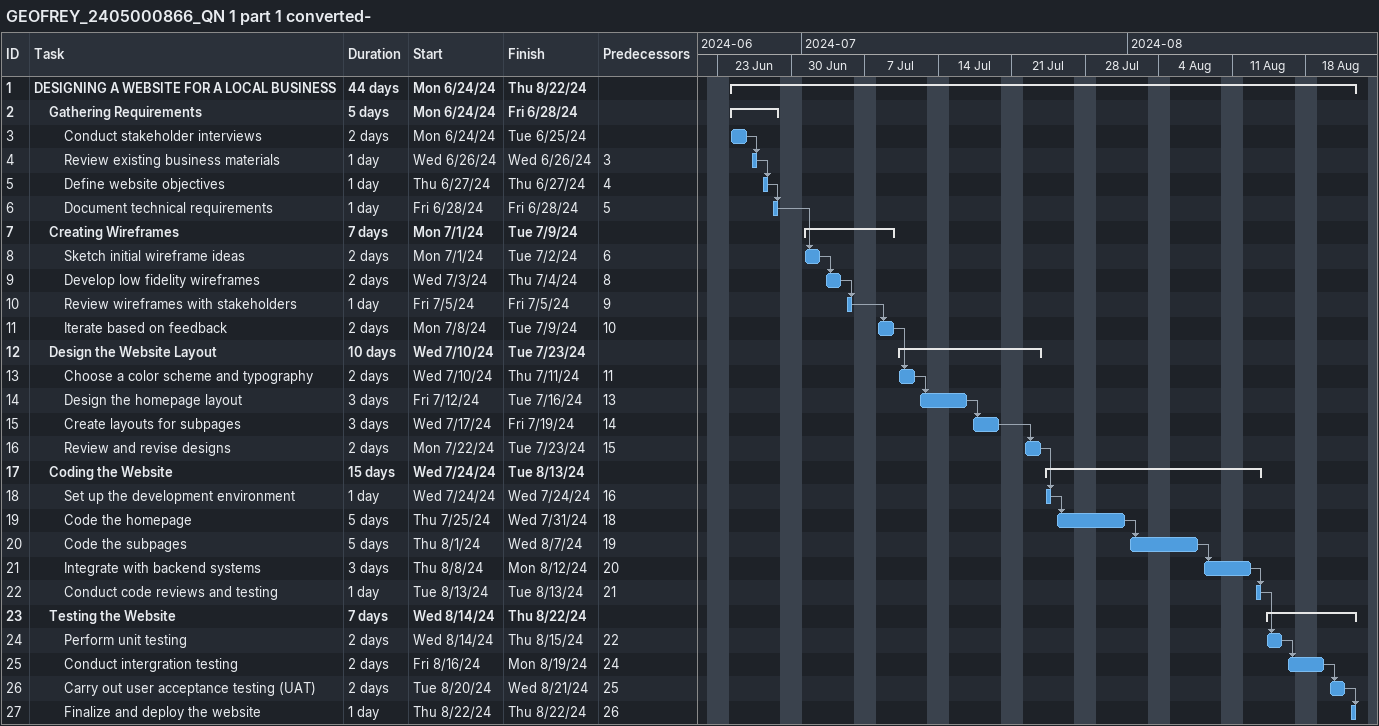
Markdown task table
GEOFREY_2405000866_QN 1 part 1 converted-

| ID | Level | Task | Duration | Start | Finish | Predecessors |
|---|---|---|---|---|---|---|
| 1 | 1 | **DESIGNING A WEBSITE FOR A LOCAL BUSINESS** | 44d | 2024-06-24 | 2024-08-22 |  |
| 2 | 2 | **Gathering Requirements** | 5d | 2024-06-24 | 2024-06-28 |  |
| 3 | 3 | Conduct stakeholder interviews | 2d | 2024-06-24 | 2024-06-25 |  |
| 4 | 3 | Review existing business materials | 1d | 2024-06-26 | 2024-06-26 | 3 |
| 5 | 3 | Define website objectives | 1d | 2024-06-27 | 2024-06-27 | 4 |
| 6 | 3 | Document technical requirements | 1d | 2024-06-28 | 2024-06-28 | 5 |
| 7 | 2 | **Creating Wireframes** | 7d | 2024-07-01 | 2024-07-09 |  |
| 8 | 3 | Sketch initial wireframe ideas | 2d | 2024-07-01 | 2024-07-02 | 6 |
| 9 | 3 | Develop low fidelity wireframes | 2d | 2024-07-03 | 2024-07-04 | 8 |
| 10 | 3 | Review wireframes with stakeholders | 1d | 2024-07-05 | 2024-07-05 | 9 |
| 11 | 3 | Iterate based on feedback | 2d | 2024-07-08 | 2024-07-09 | 10 |
| 12 | 2 | **Design the Website Layout** | 10d | 2024-07-10 | 2024-07-23 |  |
| 13 | 3 | Choose a color scheme and typography | 2d | 2024-07-10 | 2024-07-11 | 11 |
| 14 | 3 | Design the homepage layout | 3d | 2024-07-12 | 2024-07-16 | 13 |
| 15 | 3 | Create layouts for subpages | 3d | 2024-07-17 | 2024-07-19 | 14 |
| 16 | 3 | Review and revise designs | 2d | 2024-07-22 | 2024-07-23 | 15 |
| 17 | 2 | **Coding the Website** | 15d | 2024-07-24 | 2024-08-13 |  |
| 18 | 3 | Set up the development environment | 1d | 2024-07-24 | 2024-07-24 | 16 |
| 19 | 3 | Code the homepage | 5d | 2024-07-25 | 2024-07-31 | 18 |
| 20 | 3 | Code the subpages | 5d | 2024-08-01 | 2024-08-07 | 19 |
| 21 | 3 | Integrate with backend systems | 3d | 2024-08-08 | 2024-08-12 | 20 |
| 22 | 3 | Conduct code reviews and testing | 1d | 2024-08-13 | 2024-08-13 | 21 |
| 23 | 2 | **Testing the Website** | 7d | 2024-08-14 | 2024-08-22 |  |
| 24 | 3 | Perform unit testing | 2d | 2024-08-14 | 2024-08-15 | 22 |
| 25 | 3 | Conduct intergration testing | 2d | 2024-08-16 | 2024-08-19 | 24 |
| 26 | 3 | Carry out user acceptance testing (UAT) | 2d | 2024-08-20 | 2024-08-21 | 25 |
| 27 | 3 | Finalize and deploy the website | 1d | 2024-08-22 | 2024-08-22 | 26 |
